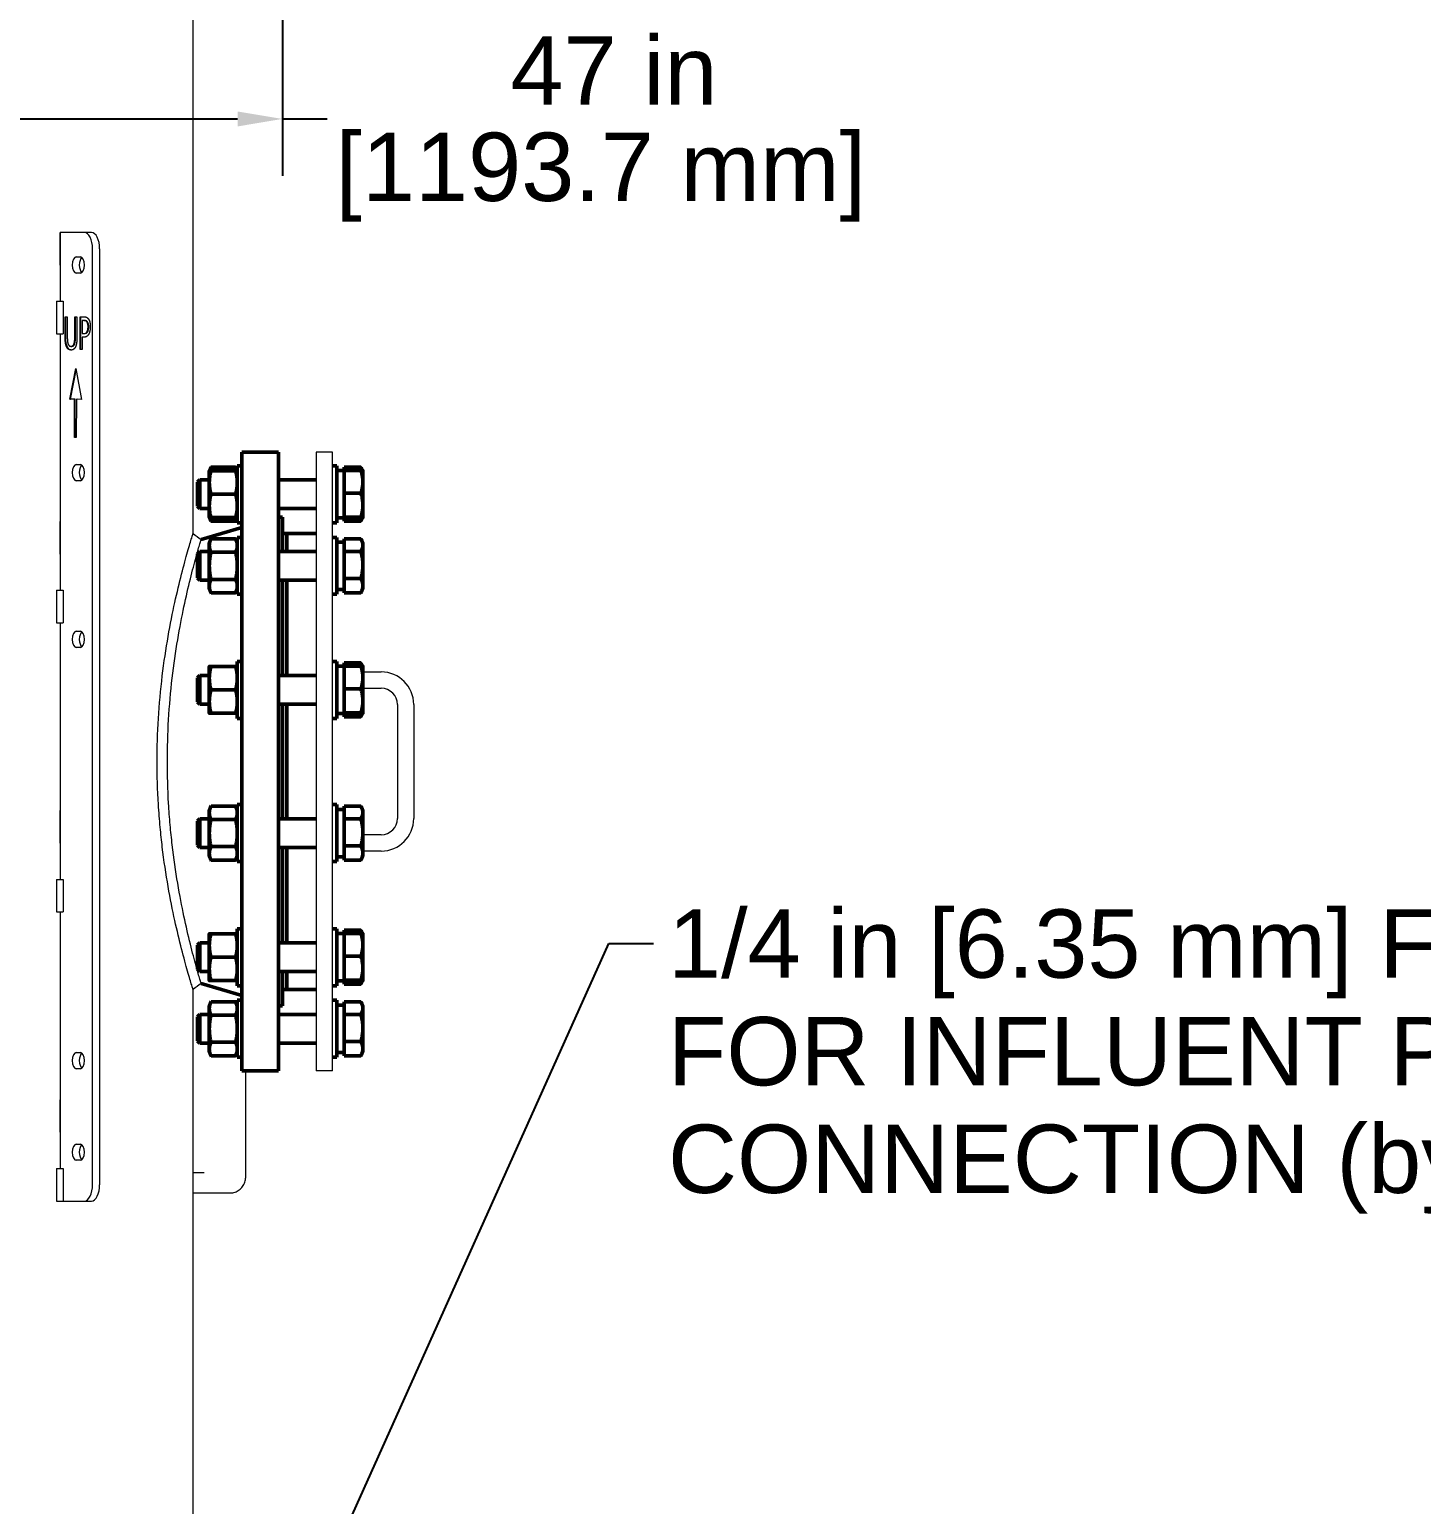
# Model space of a CAD drawing. Header units: inches. Extents: x 17 to 469, y 7 to 301.
# Drawn here: x 110.84 to 153.61, y 69.66 to 114.96 of the extents above; entities that cross this region are included whole.
import ezdxf

# ---------------------------------------------------------------- set-up
doc = ezdxf.new("R2010")
doc.units = ezdxf.units.IN
doc.header["$LTSCALE"] = 14
doc.header["$MEASUREMENT"] = 0
for name, color, linetype, lineweight in [('Dimension (ANSI)', 7, 'Continuous', 25), ('Symbol (ANSI)', 7, 'Continuous', 25), ('Visible (ANSI)', 7, 'Continuous', 50)]:
    doc.layers.add(name, color=color, linetype=linetype, lineweight=lineweight)
doc.styles.add('MEMCOR Medium', font='arial.ttf')
doc.dimstyles.new('Default (ANSI)', dxfattribs={"dimscale": 14, "dimtxt": 0.15, "dimasz": 0.098425, "dimexe": 0.125, "dimexo": 0.0625, "dimgap": 0.031496, "dimtad": 0, "dimtih": 1, "dimtoh": 1, "dimdec": 4, "dimrnd": 1e-08, "dimzin": 3, "dimdsep": 46, "dimlunit": 5, "dimtxsty": 'MEMCOR Medium', "dimcen": 0.09, "dimdle": 0.393701, "dimclrd": 256, "dimclre": 256, "dimclrt": 256, "dimadec": 0, "dimazin": 1, "dimtfac": 0.8, "dimtofl": 0, "dimtmove": 0, "dimatfit": 3, "dimfxl": 1, "dimfrac": 1, "dimtolj": 1, "dimtzin": 4, "dimlwd": -1, "dimlwe": -1, "dimarcsym": 0})
doc.dimstyles.new('Default (ANSI)$7', dxfattribs={"dimscale": 14, "dimtxt": 0.15, "dimasz": 0.098425, "dimexe": 0.125, "dimexo": 0.0625, "dimgap": 0.031496, "dimtad": 0, "dimtih": 1, "dimtoh": 1, "dimdec": 4, "dimrnd": 1e-08, "dimzin": 3, "dimdsep": 46, "dimlunit": 5, "dimtxsty": 'MEMCOR Medium', "dimcen": 0.09, "dimdle": 0.393701, "dimclrd": 256, "dimclre": 256, "dimclrt": 256, "dimadec": 0, "dimazin": 1, "dimtfac": 0.8, "dimtofl": 0, "dimtmove": 0, "dimatfit": 3, "dimfxl": 1, "dimfrac": 1, "dimtolj": 1, "dimtzin": 4, "dimlwd": -1, "dimlwe": -1, "dimarcsym": 0})

# ---------------------------------------------------------------- blocks, each defined once
blk = doc.blocks.new('*D20')
at = {"layer": 'Defpoints', "color": 0, "transparency": 16777216}
for p in [(71.619, 122.609), (118.614, 122.609), (118.614, 112.216)]:
    blk.add_point(p, dxfattribs=at)
at = {"layer": 'Dimension (ANSI)', "transparency": 16777216}
for p, q in [((71.619, 121.734), (71.619, 110.466)), ((118.614, 121.734), (118.614, 110.466)), ((72.997, 112.216), (117.236, 112.216)), ((118.614, 112.216), (119.992, 112.216))]:
    blk.add_line(p, q, dxfattribs=at)
for points in [[(72.997, 112.445), (72.997, 111.986), (71.619, 112.216)], [(117.236, 112.445), (117.236, 111.986), (118.614, 112.216)]]:
    blk.add_solid(points, dxfattribs=at)
at = {"layer": 'Dimension (ANSI)', "transparency": 16777216, "char_height": 2.1, "attachment_point": 5, "style": 'MEMCOR Medium'}
for s, insert in [('\\A1; 47 in', (128.391, 113.707)), ('\\A1;[1193.7 mm]', (128.391, 110.429))]:
    blk.add_mtext(s, dxfattribs=dict(at, insert=insert))

msp = doc.modelspace()

# ---------------------------------------------------------------- linework, layer by layer
at = {"layer": 'Visible (ANSI)', "linetype": 'Continuous', "lineweight": 18}
for p, q in [((115.866931, 99.482295), (115.866931, 116.233145)), ((112.531147, 108.729368), (111.781147, 108.729368)), ((111.781147, 108.729368), (111.781147, 106.619368)), ((111.781147, 107.729368), (111.781147, 108.729368)), ((112.747653, 108.729368), (112.531147, 108.729368)), ((112.281147, 107.979368), (112.406147, 107.979368)), ((112.781147, 79.479368), (112.781147, 108.229368)), ((112.997653, 108.229368), (112.997653, 79.479368)), ((112.406147, 107.479368), (112.281147, 107.479368)), ((111.668746, 106.619368), (111.874897, 106.619368)), ((111.668746, 106.619368), (111.668746, 105.619368)), ((111.874897, 106.619368), (111.874897, 105.619368)), ((111.937698, 105.514952), (111.937698, 106.138939)), ((111.937698, 106.138939), (112.004148, 106.138939)), ((111.959348, 105.514952), (111.959348, 106.138939)), ((112.004148, 106.138939), (112.004148, 105.514952)), ((112.233079, 106.138939), (112.299529, 106.138939)), ((112.233079, 105.51171), (112.233079, 106.138939)), ((112.254729, 105.51171), (112.254729, 106.138939)), ((112.299529, 106.138939), (112.299529, 105.514952)), ((112.394748, 105.138939), (112.394748, 106.138939)), ((112.394748, 106.138939), (112.520356, 106.138939)), ((112.416399, 105.138939), (112.416399, 106.138939)), ((112.516304, 106.023866), (112.461199, 106.023866)), ((112.461199, 106.023866), (112.461199, 105.625162)), ((112.516304, 106.023866), (112.537955, 106.023866)), ((111.668746, 105.619368), (111.874897, 105.619368)), ((111.781147, 105.619368), (111.781147, 97.739368)), ((112.461199, 105.625162), (112.506579, 105.625162)), ((112.506579, 105.625162), (112.52823, 105.625162)), ((112.613143, 105.68513), (112.634794, 105.68513)), ((112.118411, 105.231321), (112.140062, 105.231321)), ((112.461199, 105.138939), (112.394748, 105.138939)), ((112.461199, 105.51171), (112.461199, 105.138939)), ((112.51752, 105.51171), (112.461199, 105.51171)), ((112.080736, 103.609855), (112.26304, 104.553016)), ((112.102387, 103.609855), (112.27353, 104.495274)), ((112.26304, 104.553016), (112.435638, 103.60292)), ((112.228844, 103.607757), (112.080736, 103.609855)), ((112.080736, 103.609855), (112.102387, 103.609855)), ((112.250495, 103.607757), (112.102387, 103.609855)), ((112.221627, 102.431836), (112.228844, 103.607757)), ((112.228844, 103.607757), (112.250495, 103.607757)), ((112.24328, 102.432099), (112.250495, 103.607757)), ((112.285491, 103.606432), (112.27931, 102.432535)), ((112.285491, 103.606432), (112.307142, 103.606432)), ((112.435638, 103.60292), (112.285491, 103.606432)), ((112.435546, 103.603429), (112.307142, 103.606432)), ((112.27931, 102.432535), (112.221627, 102.431836)), ((119.646469, 101.979368), (119.646469, 82.979368)), ((120.146469, 101.979368), (119.646469, 101.979368)), ((120.146469, 82.979368), (120.146469, 101.979368)), ((112.281147, 101.604368), (112.406147, 101.604368)), ((112.406147, 101.104368), (112.281147, 101.104368)), ((111.781147, 98.849368), (111.781147, 99.849368)), ((111.668746, 97.739368), (111.874897, 97.739368)), ((111.668746, 97.739368), (111.668746, 96.739368)), ((111.874897, 97.739368), (111.874897, 96.739368)), ((111.668746, 96.739368), (111.874897, 96.739368)), ((111.781147, 96.739368), (111.781147, 88.859368)), ((112.281147, 96.479368), (112.406147, 96.479368)), ((112.406147, 95.979368), (112.281147, 95.979368)), ((121.084219, 95.229368), (121.646469, 95.229368)), ((121.084219, 94.729368), (121.646469, 94.729368)), ((122.146469, 94.229368), (122.146469, 90.729368)), ((122.646469, 94.229368), (122.646469, 90.729368)), ((111.781147, 89.969368), (111.781147, 90.969368)), ((121.646469, 90.229368), (121.084219, 90.229368)), ((121.646469, 89.729368), (121.084219, 89.729368)), ((111.668746, 88.859368), (111.874897, 88.859368)), ((111.668746, 88.859368), (111.668746, 87.859368)), ((111.874897, 88.859368), (111.874897, 87.859368)), ((111.668746, 87.859368), (111.874897, 87.859368)), ((111.781147, 87.859368), (111.781147, 79.979368)), ((115.866931, 67.473327), (115.866931, 85.476441)), ((112.281147, 83.541868), (112.406147, 83.541868)), ((112.406147, 83.041868), (112.281147, 83.041868)), ((117.484471, 79.729368), (117.484471, 82.979368)), ((120.146469, 82.979368), (119.646469, 82.979368)), ((111.781147, 81.089368), (111.781147, 82.089368)), ((112.281147, 80.729368), (112.406147, 80.729368)), ((112.406147, 80.229368), (112.281147, 80.229368)), ((111.668746, 79.979368), (111.874897, 79.979368)), ((111.668746, 79.979368), (111.668746, 78.979368)), ((111.874897, 79.979368), (111.874897, 78.979368)), ((115.866931, 79.854368), (116.209952, 79.854368)), ((111.668746, 78.979368), (111.874897, 78.979368)), ((111.874897, 78.979368), (112.531147, 78.979368)), ((112.531147, 78.979368), (112.747653, 78.979368)), ((115.866931, 79.229368), (116.892965, 79.229368)), ((116.892965, 79.229368), (117.017965, 79.229368))]:
    msp.add_line(p, q, dxfattribs=at)
at = {"layer": 'Visible (ANSI)'}
for p, q in [((117.366469, 82.979368), (117.366469, 101.979368)), ((117.366469, 101.979368), (118.491469, 101.979368)), ((118.491469, 82.979368), (118.491469, 101.979368)), ((116.366844, 101.408738), (116.418711, 101.519967)), ((117.173977, 101.519967), (116.418711, 101.519967)), ((117.225844, 101.408738), (117.173977, 101.519967)), ((117.225844, 101.564738), (117.225844, 99.814738)), ((117.366469, 101.564738), (117.225844, 101.564738)), ((120.287094, 101.564738), (120.146469, 101.564738)), ((120.287094, 99.814738), (120.287094, 101.564738)), ((120.506094, 101.421812), (120.506094, 101.519225)), ((120.506094, 101.519225), (121.020023, 101.519225)), ((121.083992, 101.408881), (121.028744, 101.504573)), ((116.006094, 101.061088), (116.072248, 101.127238)), ((116.006094, 100.318388), (116.006094, 101.061088)), ((116.072248, 101.127238), (116.072248, 100.252238)), ((116.366844, 101.127238), (116.072248, 101.127238)), ((116.366844, 101.408738), (116.366844, 101.049238)), ((116.366844, 101.049238), (116.366844, 100.330238)), ((117.173977, 101.408738), (116.418711, 101.408738)), ((119.646469, 101.127238), (118.491469, 101.127238)), ((120.506094, 101.419238), (120.287094, 101.419238)), ((120.506094, 101.175428), (120.506094, 101.421812)), ((120.506094, 101.421812), (121.020023, 101.421812)), ((120.506094, 101.175428), (120.506094, 100.963555)), ((121.084219, 101.408488), (121.083992, 101.408881)), ((121.084219, 101.069492), (121.084219, 101.408488)), ((121.084219, 100.351134), (121.084219, 101.069492)), ((117.173977, 100.689738), (116.418711, 100.689738)), ((120.506094, 100.717171), (120.506094, 100.963555)), ((120.506094, 100.461195), (120.506094, 100.717171)), ((120.506094, 100.717171), (121.020023, 100.717171)), ((116.006094, 100.318388), (116.072248, 100.252238)), ((116.366844, 100.252238), (116.072248, 100.252238)), ((116.366844, 100.330238), (116.366844, 99.970738)), ((119.646469, 100.252238), (118.491469, 100.252238)), ((120.506094, 100.461195), (120.506094, 100.241073)), ((120.506094, 99.985097), (120.506094, 100.241073)), ((121.084219, 99.97138), (121.084219, 100.351134)), ((116.366844, 99.970738), (116.418711, 99.859508)), ((117.173977, 99.970738), (116.418711, 99.970738)), ((117.173977, 99.859508), (116.418711, 99.859508)), ((117.225844, 99.970738), (117.173977, 99.859508)), ((117.366469, 99.814738), (117.225844, 99.814738)), ((118.491469, 99.979368), (118.616469, 99.979368)), ((118.616469, 98.927276), (118.616469, 99.979368)), ((120.287094, 99.814738), (120.146469, 99.814738)), ((120.506094, 99.960238), (120.287094, 99.960238)), ((120.506094, 99.975505), (120.506094, 99.985097)), ((120.506094, 99.985097), (121.020023, 99.985097)), ((120.506094, 99.975505), (120.506094, 99.960238)), ((120.506094, 99.957664), (120.506094, 99.960238)), ((120.506094, 99.86025), (120.506094, 99.957664)), ((120.506094, 99.957664), (121.020023, 99.957664)), ((120.506094, 99.86025), (121.020023, 99.86025)), ((121.083992, 99.970595), (121.028744, 99.874902)), ((121.084219, 99.970988), (121.083992, 99.970595)), ((121.084219, 99.970988), (121.084219, 99.97138)), ((116.11364, 99.298075), (117.366469, 99.669368)), ((116.366844, 99.208776), (116.418711, 99.320005)), ((117.173977, 99.320005), (116.418711, 99.320005)), ((117.225844, 99.208776), (117.173977, 99.320005)), ((117.225844, 99.364776), (117.225844, 97.614776)), ((117.366469, 99.364776), (117.225844, 99.364776)), ((118.616469, 99.479368), (118.746469, 99.479368)), ((118.746469, 98.927276), (118.746469, 99.479368)), ((118.746469, 98.927276), (118.746469, 99.479368)), ((118.746469, 99.479368), (119.646469, 99.479368)), ((120.287094, 99.364776), (120.146469, 99.364776)), ((120.287094, 97.614776), (120.287094, 99.364776)), ((120.506094, 99.219276), (120.287094, 99.219276)), ((120.506094, 99.182552), (120.506094, 99.319263)), ((120.506094, 99.319263), (121.020023, 99.319263)), ((121.084219, 99.208526), (121.028744, 99.304611)), ((116.006094, 98.861126), (116.072248, 98.927276)), ((116.006094, 98.118426), (116.006094, 98.861126)), ((116.072248, 98.927276), (116.072248, 98.052276)), ((116.366844, 98.927276), (116.072248, 98.927276)), ((116.366844, 99.208776), (116.366844, 99.112448)), ((116.366844, 99.112448), (116.366844, 98.489776)), ((117.173977, 98.904891), (116.418711, 98.904891)), ((119.646469, 98.927276), (118.491469, 98.927276)), ((120.506094, 99.182552), (120.506094, 99.064989)), ((120.506094, 98.928278), (120.506094, 99.064989)), ((120.506094, 98.63824), (120.506094, 98.928278)), ((120.506094, 98.928278), (121.020023, 98.928278)), ((121.084219, 99.12377), (121.084219, 99.208526)), ((121.084219, 98.513534), (121.084219, 99.12377)), ((116.366844, 98.489776), (116.366844, 97.867103)), ((120.506094, 98.63824), (120.506094, 98.388828)), ((120.506094, 98.09879), (120.506094, 98.388828)), ((121.084219, 97.879539), (121.084219, 98.513534)), ((116.006094, 98.118426), (116.072248, 98.052276)), ((116.366844, 98.052276), (116.072248, 98.052276)), ((116.366844, 97.867103), (116.366844, 97.770776)), ((117.173977, 98.074661), (116.418711, 98.074661)), ((119.646469, 98.052276), (118.491469, 98.052276)), ((118.616469, 95.11683), (118.616469, 98.052276)), ((118.746469, 95.11683), (118.746469, 98.052276)), ((118.746469, 95.11683), (118.746469, 98.052276)), ((120.506094, 97.945464), (120.506094, 98.09879)), ((120.506094, 98.09879), (121.020023, 98.09879)), ((120.506094, 97.945464), (120.506094, 97.813614)), ((121.084219, 97.771026), (121.084219, 97.879539)), ((116.366844, 97.770776), (116.418711, 97.659546)), ((117.173977, 97.659546), (116.418711, 97.659546)), ((117.225844, 97.770776), (117.173977, 97.659546)), ((117.366469, 97.614776), (117.225844, 97.614776)), ((120.287094, 97.614776), (120.146469, 97.614776)), ((120.506094, 97.760276), (120.287094, 97.760276)), ((120.506094, 97.660288), (120.506094, 97.813614)), ((120.506094, 97.660288), (121.020023, 97.660288)), ((121.084219, 97.771026), (121.028744, 97.67494)), ((116.366844, 95.39833), (116.366844, 95.03883)), ((117.173977, 95.39833), (116.418711, 95.39833)), ((117.225844, 95.55433), (117.225844, 93.80433)), ((117.366469, 95.55433), (117.225844, 95.55433)), ((120.287094, 95.55433), (120.146469, 95.55433)), ((120.287094, 93.80433), (120.287094, 95.55433)), ((120.506094, 95.40883), (120.287094, 95.40883)), ((120.506094, 95.411404), (120.506094, 95.508817)), ((120.506094, 95.508817), (121.020023, 95.508817)), ((120.506094, 95.165021), (120.506094, 95.411404)), ((120.506094, 95.411404), (121.020023, 95.411404)), ((120.506094, 95.165021), (120.506094, 94.953147)), ((121.083992, 95.398473), (121.028744, 95.494166)), ((121.084219, 95.39808), (121.083992, 95.398473)), ((121.084219, 95.059084), (121.084219, 95.39808)), ((116.006094, 95.05068), (116.072248, 95.11683)), ((116.006094, 94.30798), (116.006094, 95.05068)), ((116.072248, 95.11683), (116.072248, 94.24183)), ((116.366844, 95.11683), (116.072248, 95.11683)), ((116.366844, 95.03883), (116.366844, 94.31983)), ((119.646469, 95.11683), (118.491469, 95.11683)), ((120.506094, 94.706764), (120.506094, 94.953147)), ((120.506094, 94.450788), (120.506094, 94.706764)), ((120.506094, 94.706764), (121.020023, 94.706764)), ((121.084219, 94.340727), (121.084219, 95.059084)), ((116.006094, 94.30798), (116.072248, 94.24183)), ((116.366844, 94.24183), (116.072248, 94.24183)), ((116.366844, 94.31983), (116.366844, 93.96033)), ((117.173977, 94.67933), (116.418711, 94.67933)), ((119.646469, 94.24183), (118.491469, 94.24183)), ((118.616469, 90.716906), (118.616469, 94.24183)), ((118.746469, 90.716906), (118.746469, 94.24183)), ((118.746469, 90.716906), (118.746469, 94.24183)), ((120.506094, 94.450788), (120.506094, 94.230666)), ((121.084219, 93.960973), (121.084219, 94.340727)), ((117.173977, 93.96033), (116.418711, 93.96033)), ((117.366469, 93.80433), (117.225844, 93.80433)), ((120.287094, 93.80433), (120.146469, 93.80433)), ((120.506094, 93.94983), (120.287094, 93.94983)), ((120.506094, 93.97469), (120.506094, 94.230666)), ((120.506094, 93.965097), (120.506094, 93.97469)), ((120.506094, 93.97469), (121.020023, 93.97469)), ((120.506094, 93.965097), (120.506094, 93.94983)), ((120.506094, 93.947256), (120.506094, 93.94983)), ((120.506094, 93.849843), (120.506094, 93.947256)), ((120.506094, 93.947256), (121.020023, 93.947256)), ((120.506094, 93.849843), (121.020023, 93.849843)), ((121.083992, 93.960187), (121.028744, 93.864494)), ((121.084219, 93.96058), (121.083992, 93.960187)), ((121.084219, 93.96058), (121.084219, 93.960973)), ((116.366844, 90.998406), (116.418711, 91.109636)), ((117.173977, 91.109636), (116.418711, 91.109636)), ((117.225844, 90.998406), (117.173977, 91.109636)), ((117.225844, 91.154406), (117.225844, 89.404406)), ((117.366469, 91.154406), (117.225844, 91.154406)), ((120.287094, 91.154406), (120.146469, 91.154406)), ((120.287094, 89.404406), (120.287094, 91.154406)), ((120.506094, 90.972182), (120.506094, 91.108894)), ((120.506094, 91.108894), (121.020023, 91.108894)), ((121.084219, 90.998156), (121.028744, 91.094242)), ((116.006094, 90.650756), (116.072248, 90.716906)), ((116.006094, 89.908056), (116.006094, 90.650756)), ((116.072248, 90.716906), (116.072248, 89.841906)), ((116.366844, 90.716906), (116.072248, 90.716906)), ((116.366844, 90.998406), (116.366844, 90.902078)), ((116.366844, 90.902078), (116.366844, 90.279406)), ((117.173977, 90.694521), (116.418711, 90.694521)), ((119.646469, 90.716906), (118.491469, 90.716906)), ((120.506094, 91.008906), (120.287094, 91.008906)), ((120.506094, 90.972182), (120.506094, 90.85462)), ((120.506094, 90.717908), (120.506094, 90.85462)), ((120.506094, 90.427871), (120.506094, 90.717908)), ((120.506094, 90.717908), (121.020023, 90.717908)), ((121.084219, 90.913401), (121.084219, 90.998156)), ((121.084219, 90.303164), (121.084219, 90.913401)), ((116.366844, 90.279406), (116.366844, 89.656734)), ((120.506094, 90.427871), (120.506094, 90.178458)), ((120.506094, 89.888421), (120.506094, 90.178458)), ((121.084219, 89.66917), (121.084219, 90.303164)), ((116.006094, 89.908056), (116.072248, 89.841906)), ((116.366844, 89.841906), (116.072248, 89.841906)), ((117.173977, 89.864291), (116.418711, 89.864291)), ((119.646469, 89.841906), (118.491469, 89.841906)), ((118.616469, 86.90646), (118.616469, 89.841906)), ((118.746469, 86.90646), (118.746469, 89.841906)), ((118.746469, 86.90646), (118.746469, 89.841906)), ((120.506094, 89.735095), (120.506094, 89.888421)), ((120.506094, 89.888421), (121.020023, 89.888421)), ((120.506094, 89.735095), (120.506094, 89.603245)), ((116.366844, 89.656734), (116.366844, 89.560406)), ((116.366844, 89.560406), (116.418711, 89.449177)), ((117.173977, 89.449177), (116.418711, 89.449177)), ((117.225844, 89.560406), (117.173977, 89.449177)), ((117.366469, 89.404406), (117.225844, 89.404406)), ((120.287094, 89.404406), (120.146469, 89.404406)), ((120.506094, 89.549906), (120.287094, 89.549906)), ((120.506094, 89.449919), (120.506094, 89.603245)), ((120.506094, 89.449919), (121.020023, 89.449919)), ((121.084219, 89.560656), (121.028744, 89.464571)), ((121.084219, 89.560656), (121.084219, 89.66917)), ((116.366844, 87.18796), (116.366844, 86.82846)), ((117.173977, 87.18796), (116.418711, 87.18796)), ((117.225844, 87.34396), (117.225844, 85.59396)), ((117.366469, 87.34396), (117.225844, 87.34396)), ((120.287094, 87.34396), (120.146469, 87.34396)), ((120.287094, 85.59396), (120.287094, 87.34396)), ((120.506094, 87.19846), (120.287094, 87.19846)), ((120.506094, 87.201035), (120.506094, 87.298448)), ((120.506094, 87.298448), (121.020023, 87.298448)), ((120.506094, 86.954651), (120.506094, 87.201035)), ((120.506094, 87.201035), (121.020023, 87.201035)), ((121.083992, 87.188103), (121.028744, 87.283796)), ((121.084219, 87.18771), (121.083992, 87.188103)), ((121.084219, 86.848714), (121.084219, 87.18771)), ((116.006094, 86.84031), (116.072248, 86.90646)), ((116.006094, 86.09761), (116.006094, 86.84031)), ((116.072248, 86.90646), (116.072248, 86.03146)), ((116.366844, 86.90646), (116.072248, 86.90646)), ((116.366844, 86.82846), (116.366844, 86.10946)), ((119.646469, 86.90646), (118.491469, 86.90646)), ((120.506094, 86.954651), (120.506094, 86.742778)), ((120.506094, 86.496394), (120.506094, 86.742778)), ((121.084219, 86.130357), (121.084219, 86.848714)), ((116.006094, 86.09761), (116.072248, 86.03146)), ((116.366844, 86.10946), (116.366844, 85.74996)), ((117.173977, 86.46896), (116.418711, 86.46896)), ((120.506094, 86.240418), (120.506094, 86.496394)), ((120.506094, 86.496394), (121.020023, 86.496394)), ((120.506094, 86.240418), (120.506094, 86.020296)), ((121.084219, 85.750603), (121.084219, 86.130357)), ((116.366844, 86.03146), (116.072248, 86.03146)), ((116.11364, 85.660661), (117.366469, 85.289368)), ((117.173977, 85.74996), (116.418711, 85.74996)), ((119.646469, 86.03146), (118.491469, 86.03146)), ((118.616469, 84.979368), (118.616469, 86.03146)), ((118.746469, 85.479368), (118.746469, 86.03146)), ((118.746469, 85.479368), (118.746469, 86.03146)), ((120.506094, 85.73946), (120.287094, 85.73946)), ((120.506094, 85.76432), (120.506094, 86.020296)), ((120.506094, 85.754728), (120.506094, 85.76432)), ((120.506094, 85.76432), (121.020023, 85.76432)), ((120.506094, 85.754728), (120.506094, 85.73946)), ((120.506094, 85.736886), (120.506094, 85.73946)), ((120.506094, 85.639473), (120.506094, 85.736886)), ((120.506094, 85.736886), (121.020023, 85.736886)), ((120.506094, 85.639473), (121.020023, 85.639473)), ((121.083992, 85.749817), (121.028744, 85.654125)), ((121.084219, 85.75021), (121.083992, 85.749817)), ((121.084219, 85.75021), (121.084219, 85.750603)), ((117.366469, 85.59396), (117.225844, 85.59396)), ((118.616469, 85.479368), (118.746469, 85.479368)), ((118.746469, 85.479368), (119.646469, 85.479368)), ((120.287094, 85.59396), (120.146469, 85.59396)), ((116.366844, 84.987999), (116.418711, 85.099228)), ((116.366844, 84.987999), (116.366844, 84.891671)), ((116.366844, 84.891671), (116.366844, 84.268999)), ((117.173977, 85.099228), (116.418711, 85.099228)), ((117.225844, 84.987999), (117.173977, 85.099228)), ((117.225844, 85.143999), (117.225844, 83.393999)), ((117.366469, 85.143999), (117.225844, 85.143999)), ((118.491469, 84.979368), (118.616469, 84.979368)), ((120.287094, 85.143999), (120.146469, 85.143999)), ((120.287094, 83.393999), (120.287094, 85.143999)), ((120.506094, 84.998499), (120.442345, 84.998499)), ((120.506094, 84.961775), (120.506094, 85.098486)), ((120.506094, 85.098486), (121.020023, 85.098486)), ((120.506094, 84.961775), (120.506094, 84.844212)), ((120.506094, 84.707501), (120.506094, 84.844212)), ((121.084219, 84.987749), (121.028744, 85.083834)), ((121.084219, 84.902993), (121.084219, 84.987749)), ((121.084219, 84.292757), (121.084219, 84.902993)), ((116.006094, 84.640349), (116.072248, 84.706499)), ((116.006094, 83.897649), (116.006094, 84.640349)), ((116.072248, 84.706499), (116.072248, 83.831499)), ((116.366844, 84.706499), (116.072248, 84.706499)), ((116.366844, 84.268999), (116.366844, 83.646326)), ((117.173977, 84.684113), (116.418711, 84.684113)), ((119.646469, 84.706499), (118.491469, 84.706499)), ((120.506094, 84.417463), (120.506094, 84.707501)), ((120.506094, 84.707501), (121.020023, 84.707501)), ((120.506094, 84.417463), (120.506094, 84.16805)), ((121.084219, 83.658762), (121.084219, 84.292757)), ((116.006094, 83.897649), (116.072248, 83.831499)), ((116.366844, 83.831499), (116.072248, 83.831499)), ((117.173977, 83.853884), (116.418711, 83.853884)), ((119.646469, 83.831499), (118.491469, 83.831499)), ((120.506094, 83.878013), (120.506094, 84.16805)), ((120.506094, 83.724687), (120.506094, 83.878013)), ((120.506094, 83.878013), (121.020023, 83.878013)), ((116.366844, 83.646326), (116.366844, 83.549999)), ((116.366844, 83.549999), (116.418711, 83.438769)), ((117.173977, 83.438769), (116.418711, 83.438769)), ((117.225844, 83.549999), (117.173977, 83.438769)), ((117.366469, 83.393999), (117.225844, 83.393999)), ((120.287094, 83.393999), (120.146469, 83.393999)), ((120.506094, 83.539499), (120.287094, 83.539499)), ((120.506094, 83.724687), (120.506094, 83.592837)), ((120.506094, 83.439511), (120.506094, 83.592837)), ((120.506094, 83.439511), (121.020023, 83.439511)), ((121.084219, 83.550249), (121.028744, 83.454163)), ((121.084219, 83.550249), (121.084219, 83.658762)), ((117.366469, 82.979368), (118.491469, 82.979368))]:
    msp.add_line(p, q, dxfattribs=at)
at = {"layer": 'Visible (ANSI)', "linetype": 'Continuous', "lineweight": 18}
for centre, radius, start, end in [((121.646469, 94.229368), 1, 0, 90), ((121.646469, 94.229368), 0.5, 0, 90), ((121.646469, 90.729368), 1, 270, 0), ((121.646469, 90.729368), 0.5, 270, 0)]:
    msp.add_arc(centre, radius, start, end, dxfattribs=at)
for centre, major_axis, start_param, end_param in [((112.531147, 108.229368), (0, 0.5), 4.71238898, 6.283185307), ((112.747653, 108.229368), (0, 0.5), 4.71238898, 6.283185307), ((112.281147, 107.729368), (0, -0.25), 3.141592654, 6.283185307), ((112.497653, 107.729368), (0, 0.25), 0.374734433, 2.766858221), ((112.406147, 107.729368), (0, 0.25), 3.141592654, 6.283185307), ((112.281147, 101.354368), (0, -0.25), 3.141592654, 6.283185307), ((112.497653, 101.354368), (0, 0.25), 0.374734433, 2.766858221), ((112.406147, 101.354368), (0, 0.25), 3.141592654, 6.283185307), ((112.281147, 96.229368), (0, -0.25), 3.141592654, 6.283185307), ((112.497653, 96.229368), (0, 0.25), 0.374734433, 2.766858221), ((112.406147, 96.229368), (0, 0.25), 3.141592654, 6.283185307), ((112.281147, 83.291868), (0, -0.25), 3.141592654, 6.283185307), ((112.497653, 83.291868), (0, 0.25), 0.374734433, 2.766858221), ((112.406147, 83.291868), (0, 0.25), 3.141592654, 6.283185307), ((112.281147, 80.479368), (0, -0.25), 3.141592654, 6.283185307), ((112.497653, 80.479368), (0, 0.25), 0.374734433, 2.766858221), ((112.406147, 80.479368), (0, 0.25), 3.141592654, 6.283185307), ((112.531147, 79.479368), (0, -0.5), 0, 1.570796327), ((112.747653, 79.479368), (0, -0.5), 0, 1.570796327)]:
    msp.add_ellipse(centre, major_axis=major_axis, ratio=0.5, start_param=start_param, end_param=end_param, dxfattribs=at)
at = {"layer": 'Visible (ANSI)'}
msp.add_ellipse((120.442345, 84.268999), major_axis=(-4.1372, 0), ratio=0.176326981, start_param=4.71238898, end_param=4.749923496, dxfattribs=at)
at = {"layer": 'Visible (ANSI)', "linetype": 'Continuous', "lineweight": 18}
for points, degree in [([(112.605445, 105.985778), (112.589643, 106.006848), (112.547503, 106.023866), (112.516304, 106.023866)], 2), ([(112.520356, 106.138939), (112.564926, 106.138939), (112.627325, 106.109765), (112.651231, 106.07654)], 2), ([(112.651231, 106.07654), (112.679189, 106.038452), (112.710793, 105.920948), (112.710793, 105.83748)], 2), ([(112.506579, 105.625162), (112.547098, 105.625162), (112.596936, 105.651094), (112.613143, 105.68513)], 2), ([(112.667033, 105.615438), (112.641101, 105.564384), (112.571004, 105.51171), (112.51752, 105.51171)], 2), ([(112.641507, 105.833428), (112.641507, 105.885292), (112.623678, 105.961467), (112.605445, 105.985778)], 2), ([(112.613143, 105.68513), (112.628135, 105.715114), (112.641507, 105.785616), (112.641507, 105.833428)], 2), ([(112.710793, 105.83748), (112.710793, 105.77265), (112.687698, 105.655957), (112.667033, 105.615438)], 2), ([(111.98551, 105.210252), (111.959173, 105.262115), (111.937698, 105.407982), (111.937698, 105.514952)], 2), ([(112.118411, 105.117869), (112.074246, 105.117869), (112.008605, 105.16406), (111.98551, 105.210252)], 2), ([(112.004148, 105.514952), (112.004148, 105.44526), (112.013062, 105.351256), (112.025623, 105.313169)], 2), ([(112.025623, 105.313169), (112.038994, 105.27265), (112.085186, 105.231321), (112.118411, 105.231321)], 2), ([(112.118411, 105.231321), (112.14961, 105.231321), (112.198233, 105.27265), (112.211604, 105.313169)], 2), ([(112.251717, 105.210252), (112.227811, 105.16325), (112.164602, 105.117869), (112.118411, 105.117869)], 2), ([(112.211604, 105.313169), (112.224165, 105.351256), (112.233079, 105.444449), (112.233079, 105.51171)], 2), ([(112.299529, 105.514952), (112.299529, 105.410414), (112.27846, 105.261305), (112.251717, 105.210252)], 2), ([(115.866931, 99.482295), (115.949161, 99.420881), (116.03141, 99.35949), (116.11364, 99.298075)], 3), ([(116.11364, 85.660661), (116.03141, 85.599246), (115.949161, 85.537856), (115.866931, 85.476441)], 3)]:
    msp.add_open_spline(points, degree=degree, dxfattribs=at)
for points, knots in [([(112.627096, 105.985778), (112.612814, 106.004821), (112.598394, 106.012057), (112.573715, 106.022024), (112.554717, 106.023866), (112.537955, 106.023866)], [-0.3818938296, -0.3818938296, -0.3818938296, -0.3818938296, -0.2554611271, -0.2554611271, 0, 0, 0, 0]), ([(112.52823, 105.625162), (112.543504, 105.625162), (112.559942, 105.626544), (112.59229, 105.635758), (112.602339, 105.642849), (112.618757, 105.657594), (112.627402, 105.669607), (112.634794, 105.68513)], [-0.3720280769, -0.3720280769, -0.3720280769, -0.3720280769, -0.2742790033, -0.2742790033, -0.1633485372, -0.1633485372, 0, 0, 0, 0]), ([(112.663157, 105.833428), (112.663157, 105.85371), (112.662135, 105.874173), (112.656568, 105.916527), (112.652234, 105.932483), (112.642997, 105.960215), (112.635686, 105.974324), (112.627096, 105.985778)], [-0.3372795691, -0.3372795691, -0.3372795691, -0.3372795691, -0.2539165575, -0.2539165575, -0.1573425254, -0.1573425254, 0, 0, 0, 0]), ([(112.634794, 105.68513), (112.639591, 105.694724), (112.643954, 105.705131), (112.651732, 105.728535), (112.654487, 105.739903), (112.66144, 105.77656), (112.663157, 105.805445), (112.663157, 105.833428)], [-0.3778990738, -0.3778990738, -0.3778990738, -0.3778990738, -0.2983955769, -0.2983955769, -0.2132300142, -0.2132300142, 0, 0, 0, 0]), ([(112.00716, 105.210252), (111.998462, 105.227381), (111.990959, 105.246393), (111.978402, 105.288662), (111.973581, 105.311305), (111.965561, 105.365783), (111.959348, 105.419948), (111.959348, 105.514952)], [-1.834872944, -1.834872944, -1.834872944, -1.834872944, -1.283211598, -1.283211598, -0.723930443, -0.723930443, 0, 0, 0, 0]), ([(112.129506, 105.118209), (112.117225, 105.119014), (112.104903, 105.121295), (112.079214, 105.130399), (112.065942, 105.137777), (112.035884, 105.163366), (112.020447, 105.183678), (112.00716, 105.210252)], [-0.6846163322, -0.6846163322, -0.6846163322, -0.6846163322, -0.4978653255, -0.4978653255, -0.2863653536, -0.2863653536, 0, 0, 0, 0]), ([(112.140062, 105.231321), (112.153326, 105.231321), (112.166619, 105.234123), (112.187366, 105.245166), (112.199539, 105.253045), (112.220106, 105.28086), (112.227433, 105.295529), (112.233254, 105.313169)], [-0.7299087878, -0.7299087878, -0.7299087878, -0.7299087878, -0.3783755563, -0.3783755563, -0.1610495695, -0.1610495695, 0, 0, 0, 0]), ([(112.233254, 105.313169), (112.241791, 105.339053), (112.247359, 105.367397), (112.251779, 105.413609), (112.254729, 105.447933), (112.254729, 105.51171)], [-1.425366243, -1.425366243, -1.425366243, -1.425366243, -0.485984079, -0.485984079, 0, 0, 0, 0]), ([(114.763686, 92.479368), (114.763686, 92.909579), (114.77687, 93.354628), (114.830808, 94.241087), (114.871519, 94.682507), (114.973829, 95.531296), (115.035401, 95.939311), (115.167684, 96.69717), (115.238266, 97.047006), (115.375946, 97.673892), (115.447997, 97.972263), (115.583816, 98.501705), (115.64745, 98.732806), (115.753653, 99.106238), (115.796224, 99.248895), (115.852885, 99.436952), (115.866931, 99.482295), (115.866931, 99.482295)], [105.50484594, 105.50484594, 105.50484594, 105.50484594, 108.783054776, 108.783054776, 112.061263611, 112.061263611, 115.339472447, 115.339472447, 118.617681283, 118.617681283, 121.933525318, 121.933525318, 125.249369354, 125.249369354, 128.565213389, 128.565213389, 131.881057425, 131.881057425, 131.881057425, 131.881057425]), ([(115.078347, 92.479368), (115.078347, 92.898485), (115.090707, 93.332085), (115.141291, 94.195767), (115.179477, 94.625858), (115.275472, 95.452847), (115.333258, 95.850371), (115.457436, 96.588656), (115.523708, 96.929408), (115.652962, 97.539744), (115.720585, 97.830073), (115.848049, 98.345087), (115.907763, 98.569801), (116.007409, 98.932802), (116.047341, 99.071405), (116.100477, 99.254068), (116.11364, 99.298075), (116.11364, 99.298075)], [102.761001132, 102.761001132, 102.761001132, 102.761001132, 105.954671032, 105.954671032, 109.148340932, 109.148340932, 112.342010833, 112.342010833, 115.535680733, 115.535680733, 118.764573403, 118.764573403, 121.993466074, 121.993466074, 125.222358744, 125.222358744, 128.451251415, 128.451251415, 128.451251415, 128.451251415]), ([(114.857852, 90.458865), (114.83634, 90.690864), (114.818154, 90.925617), (114.77687, 91.604108), (114.763686, 92.049157), (114.763686, 92.479368)], [100.486593663, 100.486593663, 100.486593663, 100.486593663, 102.226637104, 102.226637104, 105.50484594, 105.50484594, 105.50484594, 105.50484594]), ([(115.164935, 90.530196), (115.14551, 90.749933), (115.129041, 90.972139), (115.090707, 91.626651), (115.078347, 92.060251), (115.078347, 92.479368)], [97.920571383, 97.920571383, 97.920571383, 97.920571383, 99.567331232, 99.567331232, 102.761001132, 102.761001132, 102.761001132, 102.761001132]), ([(115.866931, 85.476441), (115.866931, 85.476441), (115.852885, 85.521784), (115.796224, 85.709841), (115.753653, 85.852499), (115.64745, 86.22593), (115.583816, 86.457031), (115.447997, 86.986473), (115.375946, 87.284844), (115.238266, 87.91173), (115.167684, 88.261566), (115.035401, 89.019425), (114.973829, 89.42744), (114.898671, 90.050965), (114.876968, 90.253843), (114.857852, 90.458865)], [184.633480395, 184.633480395, 184.633480395, 184.633480395, 187.94932443, 187.94932443, 191.265168466, 191.265168466, 194.581012501, 194.581012501, 197.896856536, 197.896856536, 201.175065372, 201.175065372, 204.453274208, 204.453274208, 205.991439603, 205.991439603, 205.991439603, 205.991439603]), ([(116.11364, 85.660661), (116.11364, 85.660661), (116.100477, 85.704668), (116.047341, 85.887331), (116.007409, 86.025934), (115.907763, 86.388935), (115.848049, 86.61365), (115.720585, 87.128663), (115.652962, 87.418992), (115.523708, 88.029328), (115.457436, 88.370081), (115.333258, 89.108365), (115.275472, 89.50589), (115.204226, 90.119667), (115.18328, 90.323844), (115.164935, 90.530196)], [179.831751981, 179.831751981, 179.831751981, 179.831751981, 183.060644651, 183.060644651, 186.289537322, 186.289537322, 189.518429992, 189.518429992, 192.747322663, 192.747322663, 195.940992563, 195.940992563, 199.134662463, 199.134662463, 200.681572515, 200.681572515, 200.681572515, 200.681572515]), ([(117.017965, 79.229368), (117.066039, 79.229368), (117.114065, 79.237425), (117.205354, 79.268363), (117.248433, 79.291513), (117.326896, 79.350569), (117.361699, 79.387089), (117.418951, 79.468249), (117.441262, 79.512996), (117.472534, 79.606265), (117.481518, 79.654806), (117.484265, 79.71219), (117.484471, 79.720779), (117.484471, 79.729368)], [1.570796327, 1.570796327, 1.570796327, 1.570796327, 1.85628195, 1.85628195, 2.148446526, 2.148446526, 2.458040774, 2.458040774, 2.77220004, 2.77220004, 3.086359305, 3.086359305, 3.141592654, 3.141592654, 3.141592654, 3.141592654])]:
    msp.add_open_spline(points, degree=3, knots=knots, dxfattribs=at)
at = {"layer": 'Visible (ANSI)'}
for points, weights in [([(116.418711, 101.519967), (116.391363, 101.46132), (116.378671, 101.408738)], [1, 1.01965956375, 1.01895290532]), ([(117.214017, 101.408738), (117.201324, 101.46132), (117.173977, 101.519967)], [1.01895290532, 1.01965956375, 1]), ([(121.06958, 101.414461), (121.053871, 101.463986), (121.020023, 101.519225)], [1.02385469408, 1.02721658286, 1.01001874936]), ([(116.366844, 101.408738), (116.366844, 101.408738), (116.418711, 101.408738)], [1, 1.0379548493, 1]), ([(116.418711, 101.408738), (116.366844, 101.216082), (116.366844, 101.049238)], [1, 1.0379548493, 1]), ([(116.366844, 101.049238), (116.366844, 100.882393), (116.418711, 100.689738)], [1, 1.0379548493, 1]), ([(117.225844, 101.049238), (117.225844, 101.216082), (117.173977, 101.408738)], [1, 1.0379548493, 1]), ([(117.173977, 101.408738), (117.225844, 101.408738), (117.225844, 101.408738)], [1, 1.0379548493, 1]), ([(117.173977, 100.689738), (117.225844, 100.882393), (117.225844, 101.049238)], [1, 1.0379548493, 1]), ([(121.020023, 101.421812), (121.080526, 101.414884), (121.083992, 101.408881)], [1.01001874936, 1.04117729012, 1.00484823082]), ([(121.084219, 101.069492), (121.084219, 101.233004), (121.020023, 101.421812)], [1, 1.04314139574, 1.01001874936]), ([(121.020023, 100.717171), (121.084219, 100.905979), (121.084219, 101.069492)], [1.01001874936, 1.04314139574, 1]), ([(116.418711, 100.689738), (116.366844, 100.497082), (116.366844, 100.330238)], [1, 1.0379548493, 1]), ([(117.225844, 100.330238), (117.225844, 100.497082), (117.173977, 100.689738)], [1, 1.0379548493, 1]), ([(121.084219, 100.351134), (121.084219, 100.521013), (121.020023, 100.717171)], [1, 1.04314139574, 1.01001874936]), ([(116.366844, 100.330238), (116.366844, 100.163393), (116.418711, 99.970738)], [1, 1.0379548493, 1]), ([(117.173977, 99.970738), (117.225844, 100.163393), (117.225844, 100.330238)], [1, 1.0379548493, 1]), ([(121.020023, 99.985097), (121.084219, 100.181256), (121.084219, 100.351134)], [1.01001874936, 1.04314139574, 1]), ([(116.418711, 99.970738), (116.366844, 99.970738), (116.366844, 99.970738)], [1, 1.0379548493, 1]), ([(116.378671, 99.970738), (116.391363, 99.918156), (116.418711, 99.859508)], [1.01895290532, 1.01965956375, 1]), ([(117.173977, 99.859508), (117.201324, 99.918156), (117.214017, 99.970738)], [1, 1.01965956375, 1.01895290532]), ([(117.225844, 99.970738), (117.225844, 99.970738), (117.173977, 99.970738)], [1, 1.0379548493, 1]), ([(121.084219, 99.97138), (121.084219, 99.977746), (121.020023, 99.985097)], [1, 1.04314139574, 1.01001874936]), ([(121.020023, 99.957664), (121.084219, 99.965014), (121.084219, 99.97138)], [1.01001874936, 1.04314139574, 1]), ([(121.020023, 99.86025), (121.049825, 99.914796), (121.065502, 99.964165)], [1.01001874936, 1.02512992681, 1.02436783531]), ([(121.028744, 99.874902), (121.024553, 99.867643), (121.020023, 99.86025)], [1.01419770863, 1.01228706098, 1.01001874936]), ([(116.418711, 99.320005), (116.366844, 99.208776), (116.366844, 99.112448)], [1, 1.0379548493, 1]), ([(117.225844, 99.112448), (117.225844, 99.208776), (117.173977, 99.320005)], [1, 1.0379548493, 1]), ([(121.084219, 99.12377), (121.084219, 99.214499), (121.020023, 99.319263)], [1, 1.04314139574, 1.01001874936]), ([(116.366844, 99.112448), (116.366844, 99.01612), (116.418711, 98.904891)], [1, 1.0379548493, 1]), ([(116.418711, 98.904891), (116.366844, 98.682431), (116.366844, 98.489776)], [1, 1.0379548493, 1]), ([(117.173977, 98.904891), (117.225844, 99.01612), (117.225844, 99.112448)], [1, 1.0379548493, 1]), ([(117.225844, 98.489776), (117.225844, 98.682431), (117.173977, 98.904891)], [1, 1.0379548493, 1]), ([(121.020023, 98.928278), (121.084219, 99.033042), (121.084219, 99.12377)], [1.01001874936, 1.04314139574, 1]), ([(121.084219, 98.513534), (121.084219, 98.706017), (121.020023, 98.928278)], [1, 1.04314139574, 1.01001874936]), ([(116.366844, 98.489776), (116.366844, 98.29712), (116.418711, 98.074661)], [1, 1.0379548493, 1]), ([(117.173977, 98.074661), (117.225844, 98.29712), (117.225844, 98.489776)], [1, 1.0379548493, 1]), ([(121.020023, 98.09879), (121.084219, 98.321051), (121.084219, 98.513534)], [1.01001874936, 1.04314139574, 1]), ([(116.418711, 98.074661), (116.366844, 97.963431), (116.366844, 97.867103)], [1, 1.0379548493, 1]), ([(116.366844, 97.867103), (116.366844, 97.770776), (116.418711, 97.659546)], [1, 1.0379548493, 1]), ([(117.225844, 97.867103), (117.225844, 97.963431), (117.173977, 98.074661)], [1, 1.0379548493, 1]), ([(117.173977, 97.659546), (117.225844, 97.770776), (117.225844, 97.867103)], [1, 1.0379548493, 1]), ([(121.084219, 97.879539), (121.084219, 97.981294), (121.020023, 98.09879)], [1, 1.04314139574, 1.01001874936]), ([(121.020023, 97.660288), (121.084219, 97.777785), (121.084219, 97.879539)], [1.01001874936, 1.04314139574, 1]), ([(121.028744, 97.67494), (121.024553, 97.667681), (121.020023, 97.660288)], [1.01419770863, 1.01228706098, 1.01001874936]), ([(116.366844, 95.39833), (116.366844, 95.39833), (116.418711, 95.39833)], [1, 1.0379548493, 1]), ([(116.418711, 95.39833), (116.366844, 95.205675), (116.366844, 95.03883)], [1, 1.0379548493, 1]), ([(117.225844, 95.03883), (117.225844, 95.205675), (117.173977, 95.39833)], [1, 1.0379548493, 1]), ([(117.173977, 95.39833), (117.225844, 95.39833), (117.225844, 95.39833)], [1, 1.0379548493, 1]), ([(121.06958, 95.404053), (121.053871, 95.453579), (121.020023, 95.508817)], [1.02385469408, 1.02721658286, 1.01001874936]), ([(121.020023, 95.411404), (121.080526, 95.404476), (121.083992, 95.398473)], [1.01001874936, 1.04117729012, 1.00484823082]), ([(121.084219, 95.059084), (121.084219, 95.222596), (121.020023, 95.411404)], [1, 1.04314139574, 1.01001874936]), ([(116.366844, 95.03883), (116.366844, 94.871985), (116.418711, 94.67933)], [1, 1.0379548493, 1]), ([(117.173977, 94.67933), (117.225844, 94.871985), (117.225844, 95.03883)], [1, 1.0379548493, 1]), ([(121.020023, 94.706764), (121.084219, 94.895571), (121.084219, 95.059084)], [1.01001874936, 1.04314139574, 1]), ([(121.084219, 94.340727), (121.084219, 94.510605), (121.020023, 94.706764)], [1, 1.04314139574, 1.01001874936]), ([(116.418711, 94.67933), (116.366844, 94.486675), (116.366844, 94.31983)], [1, 1.0379548493, 1]), ([(116.366844, 94.31983), (116.366844, 94.152985), (116.418711, 93.96033)], [1, 1.0379548493, 1]), ([(117.225844, 94.31983), (117.225844, 94.486675), (117.173977, 94.67933)], [1, 1.0379548493, 1]), ([(117.173977, 93.96033), (117.225844, 94.152985), (117.225844, 94.31983)], [1, 1.0379548493, 1]), ([(121.020023, 93.97469), (121.084219, 94.170848), (121.084219, 94.340727)], [1.01001874936, 1.04314139574, 1]), ([(116.418711, 93.96033), (116.366844, 93.96033), (116.366844, 93.96033)], [1, 1.0379548493, 1]), ([(117.225844, 93.96033), (117.225844, 93.96033), (117.173977, 93.96033)], [1, 1.0379548493, 1]), ([(121.084219, 93.960973), (121.084219, 93.967339), (121.020023, 93.97469)], [1, 1.04314139574, 1.01001874936]), ([(121.020023, 93.947256), (121.084219, 93.954607), (121.084219, 93.960973)], [1.01001874936, 1.04314139574, 1]), ([(121.020023, 93.849843), (121.049825, 93.904388), (121.065502, 93.953757)], [1.01001874936, 1.02512992681, 1.02436783531]), ([(121.028744, 93.864494), (121.024553, 93.857236), (121.020023, 93.849843)], [1.01419770863, 1.01228706098, 1.01001874936]), ([(116.418711, 91.109636), (116.366844, 90.998406), (116.366844, 90.902078)], [1, 1.0379548493, 1]), ([(117.225844, 90.902078), (117.225844, 90.998406), (117.173977, 91.109636)], [1, 1.0379548493, 1]), ([(121.084219, 90.913401), (121.084219, 91.004129), (121.020023, 91.108894)], [1, 1.04314139574, 1.01001874936]), ([(116.366844, 90.902078), (116.366844, 90.805751), (116.418711, 90.694521)], [1, 1.0379548493, 1]), ([(116.418711, 90.694521), (116.366844, 90.472062), (116.366844, 90.279406)], [1, 1.0379548493, 1]), ([(117.173977, 90.694521), (117.225844, 90.805751), (117.225844, 90.902078)], [1, 1.0379548493, 1]), ([(117.225844, 90.279406), (117.225844, 90.472062), (117.173977, 90.694521)], [1, 1.0379548493, 1]), ([(121.020023, 90.717908), (121.084219, 90.822672), (121.084219, 90.913401)], [1.01001874936, 1.04314139574, 1]), ([(121.084219, 90.303164), (121.084219, 90.495648), (121.020023, 90.717908)], [1, 1.04314139574, 1.01001874936]), ([(116.366844, 90.279406), (116.366844, 90.086751), (116.418711, 89.864291)], [1, 1.0379548493, 1]), ([(117.173977, 89.864291), (117.225844, 90.086751), (117.225844, 90.279406)], [1, 1.0379548493, 1]), ([(121.020023, 89.888421), (121.084219, 90.110681), (121.084219, 90.303164)], [1.01001874936, 1.04314139574, 1]), ([(116.418711, 89.864291), (116.366844, 89.753062), (116.366844, 89.656734)], [1, 1.0379548493, 1]), ([(117.225844, 89.656734), (117.225844, 89.753062), (117.173977, 89.864291)], [1, 1.0379548493, 1]), ([(121.084219, 89.66917), (121.084219, 89.770924), (121.020023, 89.888421)], [1, 1.04314139574, 1.01001874936]), ([(116.366844, 89.656734), (116.366844, 89.560406), (116.418711, 89.449177)], [1, 1.0379548493, 1]), ([(117.173977, 89.449177), (117.225844, 89.560406), (117.225844, 89.656734)], [1, 1.0379548493, 1]), ([(121.020023, 89.449919), (121.084219, 89.567415), (121.084219, 89.66917)], [1.01001874936, 1.04314139574, 1]), ([(121.028744, 89.464571), (121.024553, 89.457312), (121.020023, 89.449919)], [1.01419770863, 1.01228706098, 1.01001874936]), ([(116.366844, 87.18796), (116.366844, 87.18796), (116.418711, 87.18796)], [1, 1.0379548493, 1]), ([(116.418711, 87.18796), (116.366844, 86.995305), (116.366844, 86.82846)], [1, 1.0379548493, 1]), ([(117.225844, 86.82846), (117.225844, 86.995305), (117.173977, 87.18796)], [1, 1.0379548493, 1]), ([(117.173977, 87.18796), (117.225844, 87.18796), (117.225844, 87.18796)], [1, 1.0379548493, 1]), ([(121.06958, 87.193684), (121.053871, 87.243209), (121.020023, 87.298448)], [1.02385469408, 1.02721658286, 1.01001874936]), ([(121.020023, 87.201035), (121.080526, 87.194107), (121.083992, 87.188103)], [1.01001874936, 1.04117729012, 1.00484823082]), ([(121.084219, 86.848714), (121.084219, 87.012227), (121.020023, 87.201035)], [1, 1.04314139574, 1.01001874936]), ([(116.366844, 86.82846), (116.366844, 86.661616), (116.418711, 86.46896)], [1, 1.0379548493, 1]), ([(117.173977, 86.46896), (117.225844, 86.661616), (117.225844, 86.82846)], [1, 1.0379548493, 1]), ([(121.020023, 86.496394), (121.084219, 86.685202), (121.084219, 86.848714)], [1.01001874936, 1.04314139574, 1]), ([(116.418711, 86.46896), (116.366844, 86.276305), (116.366844, 86.10946)], [1, 1.0379548493, 1]), ([(116.366844, 86.10946), (116.366844, 85.942616), (116.418711, 85.74996)], [1, 1.0379548493, 1]), ([(117.225844, 86.10946), (117.225844, 86.276305), (117.173977, 86.46896)], [1, 1.0379548493, 1]), ([(117.173977, 85.74996), (117.225844, 85.942616), (117.225844, 86.10946)], [1, 1.0379548493, 1]), ([(121.084219, 86.130357), (121.084219, 86.300235), (121.020023, 86.496394)], [1, 1.04314139574, 1.01001874936]), ([(121.020023, 85.76432), (121.084219, 85.960479), (121.084219, 86.130357)], [1.01001874936, 1.04314139574, 1]), ([(116.418711, 85.74996), (116.366844, 85.74996), (116.366844, 85.74996)], [1, 1.0379548493, 1]), ([(117.225844, 85.74996), (117.225844, 85.74996), (117.173977, 85.74996)], [1, 1.0379548493, 1]), ([(121.084219, 85.750603), (121.084219, 85.756969), (121.020023, 85.76432)], [1, 1.04314139574, 1.01001874936]), ([(121.020023, 85.736886), (121.084219, 85.744237), (121.084219, 85.750603)], [1.01001874936, 1.04314139574, 1]), ([(121.020023, 85.639473), (121.049825, 85.694019), (121.065502, 85.743388)], [1.01001874936, 1.02512992681, 1.02436783531]), ([(121.028744, 85.654125), (121.024553, 85.646866), (121.020023, 85.639473)], [1.01419770863, 1.01228706098, 1.01001874936]), ([(116.418711, 85.099228), (116.366844, 84.987999), (116.366844, 84.891671)], [1, 1.0379548493, 1]), ([(116.366844, 84.891671), (116.366844, 84.795343), (116.418711, 84.684113)], [1, 1.0379548493, 1]), ([(117.225844, 84.891671), (117.225844, 84.987999), (117.173977, 85.099228)], [1, 1.0379548493, 1]), ([(117.173977, 84.684113), (117.225844, 84.795343), (117.225844, 84.891671)], [1, 1.0379548493, 1]), ([(121.084219, 84.902993), (121.084219, 84.993722), (121.020023, 85.098486)], [1, 1.04314139574, 1.01001874936]), ([(121.020023, 84.707501), (121.084219, 84.812265), (121.084219, 84.902993)], [1.01001874936, 1.04314139574, 1]), ([(116.418711, 84.684113), (116.366844, 84.461654), (116.366844, 84.268999)], [1, 1.0379548493, 1]), ([(116.366844, 84.268999), (116.366844, 84.076343), (116.418711, 83.853884)], [1, 1.0379548493, 1]), ([(117.225844, 84.268999), (117.225844, 84.461654), (117.173977, 84.684113)], [1, 1.0379548493, 1]), ([(117.173977, 83.853884), (117.225844, 84.076343), (117.225844, 84.268999)], [1, 1.0379548493, 1]), ([(121.084219, 84.292757), (121.084219, 84.48524), (121.020023, 84.707501)], [1, 1.04314139574, 1.01001874936]), ([(121.020023, 83.878013), (121.084219, 84.100274), (121.084219, 84.292757)], [1.01001874936, 1.04314139574, 1]), ([(116.418711, 83.853884), (116.366844, 83.742654), (116.366844, 83.646326)], [1, 1.0379548493, 1]), ([(117.225844, 83.646326), (117.225844, 83.742654), (117.173977, 83.853884)], [1, 1.0379548493, 1]), ([(121.084219, 83.658762), (121.084219, 83.760517), (121.020023, 83.878013)], [1, 1.04314139574, 1.01001874936]), ([(116.366844, 83.646326), (116.366844, 83.549999), (116.418711, 83.438769)], [1, 1.0379548493, 1]), ([(117.173977, 83.438769), (117.225844, 83.549999), (117.225844, 83.646326)], [1, 1.0379548493, 1]), ([(121.020023, 83.439511), (121.084219, 83.557007), (121.084219, 83.658762)], [1.01001874936, 1.04314139574, 1]), ([(121.028744, 83.454163), (121.024553, 83.446904), (121.020023, 83.439511)], [1.01419770863, 1.01228706098, 1.01001874936])]:
    msp.add_rational_spline(points, weights, degree=2, dxfattribs=at)

# ---------------------------------------------------------------- texts
at = {"layer": 'Symbol (ANSI)', "insert": (130.45743, 87.937633), "char_height": 2.10000007, "width": 50.54405918, "attachment_point": 1, "line_spacing_factor": 0.944221, "style": 'MEMCOR Medium'}
msp.add_mtext('\\fArial|b0|i0;1/4 in [6.35 mm] FPT (FARSIDE) \\P\\fArial|b0|i0;FOR INFLUENT PRESSURE GAUGE \\P\\fArial|b0|i0;CONNECTION (by others)', dxfattribs=at)

# ---------------------------------------------------------------- dimensions: what is measured, and where the dimension line sits
at = {"layer": 'Dimension (ANSI)'}
dim = msp.add_linear_dim(base=(118.614266, 112.215667), p1=(71.618671, 122.609368), p2=(118.614266, 122.609368), angle=180, text=' <> in\\X[1193.7 mm]', dimstyle='Default (ANSI)', override={"dimgap": 0.031496, "dimtih": 0, "dimtoh": 0, "dimdec": 4, "dimpost": '', "dimtol": 0, "dimlim": 0, "dimtp": 0, "dimtm": 0, "dimtdec": 2, "dimatfit": 2}, dxfattribs=at)
dim.commit()
dim.dimension.update_dxf_attribs({"geometry": '*D20', "text_midpoint": (128.391248, 112.215667), "dimtype": 160})

# ---------------------------------------------------------------- leaders
at = {"layer": 'Symbol (ANSI)', "annotation_type": 0, "has_hookline": 1, "hookline_direction": 0}
for points, override, text_width in [([(119.286408, 66.058052), (128.638533, 86.887633), (130.016486, 86.887633)], {"dimasz": 0.098425, "dimtad": 0, "dimldrblk": 'Dot'}, 49.318488), ([(151.742469, 62.68597), (157.312636, 73.924579), (158.690588, 73.924579)], {"dimtad": 0}, 38.562075)]:
    msp.add_leader(points, dimstyle='Default (ANSI)$7', override=override, dxfattribs=dict(at, text_width=text_width))

doc.saveas('drawing.dxf')
